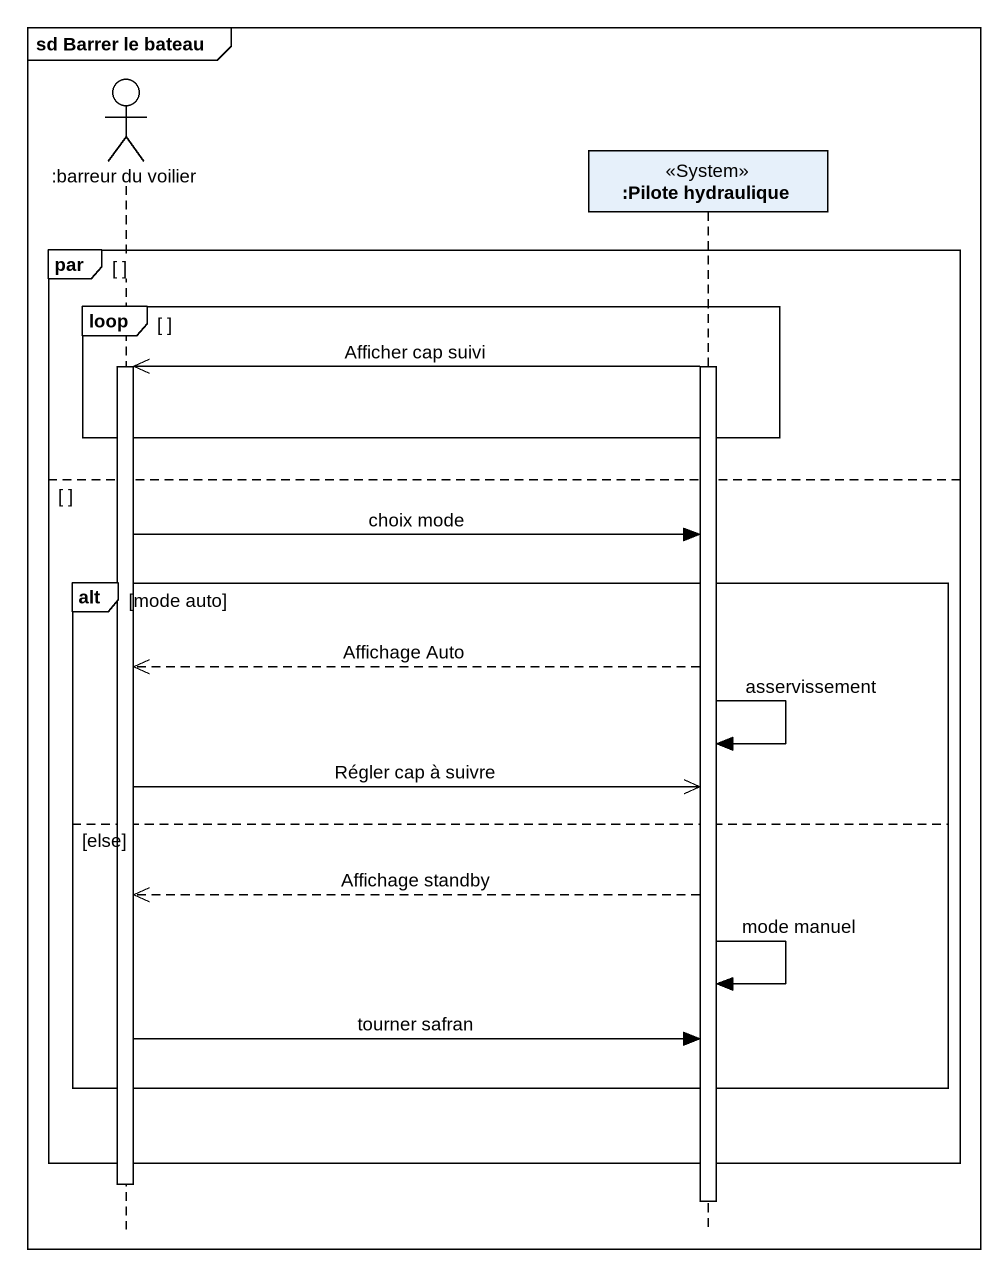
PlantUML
@startuml
mainframe sd Barrer le bateau
hide footbox
actor ":barreur du voilier" as barreur_du_voilier
participant ":Pilote hydraulique" as Pilote_hydraulique <<System>>

par
  loop
    activate Pilote_hydraulique
    Pilote_hydraulique ->> barreur_du_voilier : Afficher cap suivi
    activate barreur_du_voilier
  end
else
  barreur_du_voilier -> Pilote_hydraulique : choix mode
  alt mode auto
    Pilote_hydraulique -->> barreur_du_voilier : Affichage Auto
    Pilote_hydraulique -> Pilote_hydraulique : asservissement
    barreur_du_voilier ->> Pilote_hydraulique : Régler cap à suivre
  else else
    Pilote_hydraulique -->> barreur_du_voilier : Affichage standby
    Pilote_hydraulique -> Pilote_hydraulique : mode manuel
    barreur_du_voilier -> Pilote_hydraulique : tourner safran
  end
end
deactivate barreur_du_voilier
deactivate Pilote_hydraulique
@enduml
